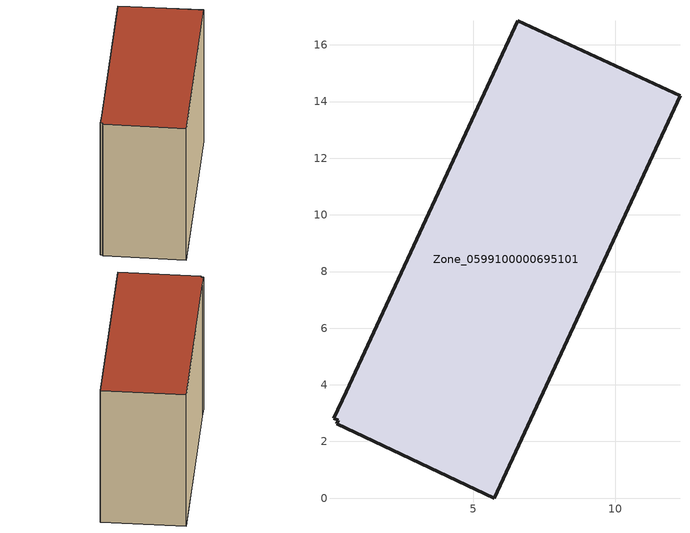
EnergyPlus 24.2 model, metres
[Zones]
Zone_0599100000695101
 floor ground (C_G): 0.06,2.83 0.51,3.75 6.56,16.85 12.29,14.2 5.73,0 0.17,2.63 0.22,2.75 z0
 wall outside (C_F): 5.73,0 12.29,14.2 6.56,16.85 0.51,3.75 0.06,2.83 0.22,2.75 0.17,2.63 5.73,0 z0:11.61
 roof outside (C_R): 0.51,3.75 0.06,2.83 0.22,2.75 0.17,2.63 5.73,0 12.29,14.2 6.56,16.85 z11.61
[BUILDING]
Pand.0599100000695101: North Axis=0; Terrain=City; Loads Convergence Tolerance Value=0.04; Temperature Convergence Tolerance Value=0.4; Solar Distribution=FullExterior; Maximum Number of Warmup Days=25; Minimum Number of Warmup Days=1
[Site:Location]
Rotterdam.The.Hague.AP_ZH_NLD Design_Conditions: Latitude=51.96; Longitude=4.45; Time Zone=1; Elevation=-4.5
[SITE:GROUNDTEMPERATURE:BUILDINGSURFACE]
18, 18, 18, 18, 18, 18, 18, 18, 18, 18, 18, 18
[MATERIAL] Thermal Absorptance=0.9; Solar Absorptance=0.7; Visible Absorptance=0.7
Name | Roughness | Thickness | Conductivity | Density | Specific Heat
G.TI.1946 | MediumSmooth | 0.15 | 1 | 540 | 1210
F.TI.1946 | Rough | 0.3 | 0.857143 | 1920 | 840
R.TI.1946 | MediumRough | 0.2 | 0.1 | 1500 | 1000
[CONSTRUCTION]
C_G: G.TI.1946
C_F: F.TI.1946
C_R: R.TI.1946
[ZONE]
Zone_0599100000695101: Type=1; Multiplier=1; Ceiling Height=Autocalculate; Volume=Autocalculate; Floor Area=autocalculate; Part of Total Floor Area=Yes
[ZONEINFILTRATION:DESIGNFLOWRATE]
Infil_Zone_0599100000695101: Zone or ZoneList or Space or SpaceList=Zone_0599100000695101; Schedule=AlwaysOn; Design Flow Rate Calculation Method=Flow/Area; Flow Rate per Floor Area=0.003; Constant Term Coefficient=1; Temperature Term Coefficient=0; Velocity Term Coefficient=0; Velocity Squared Term Coefficient=0
[HVACTEMPLATE:ZONE:IDEALLOADSAIRSYSTEM]
Zone_0599100000695101: Maximum Heating Supply Air Temperature=50; Minimum Cooling Supply Air Temperature=13; Maximum Heating Supply Air Humidity Ratio=0.0156; Minimum Cooling Supply Air Humidity Ratio=0.0077; Heating Limit=NoLimit; Cooling Limit=NoLimit; Dehumidification Control Type=ConstantSensibleHeatRatio; Cooling Sensible Heat Ratio=0.7; Dehumidification Setpoint=60; Humidification Control Type=None; Humidification Setpoint=30; Outdoor Air Method=None; Outdoor Air Flow Rate per Person=0.00944; Outdoor Air Flow Rate per Zone Floor Area=0; Outdoor Air Flow Rate per Zone=0; Demand Controlled Ventilation Type=None; Outdoor Air Economizer Type=NoEconomizer; Heat Recovery Type=None; Sensible Heat Recovery Effectiveness=0.7; Latent Heat Recovery Effectiveness=0.65
[ZONECONTROL:THERMOSTAT]
ThermostatControl_Zone_0599100000695101: Zone or ZoneList=Zone_0599100000695101; Control Type Schedule=DualSetpointControlType; Control 1=Thermostat_Zone_0599100000695101; Temperature Difference Between Cutout And Setpoint=0
[THERMOSTATSETPOINT:DUALSETPOINT]
Thermostat_Zone_0599100000695101: Heating Setpoint Temperature Schedule=HeatingSetpoint_Zone_0599100000695101; Cooling Setpoint Temperature Schedule=CoolingSetpoint_Zone_0599100000695101
[SCHEDULE:COMPACT]
HeatingSetpoint_Zone_0599100000695101: Through: 12/31, For: AllDays, Until: 24:00, 21
CoolingSetpoint_Zone_0599100000695101: Through: 12/31, For: AllDays, Until: 24:00, 24
DualSetpointControlType: Through: 12/31, For: AllDays, Until: 24:00, 4
AlwaysOn: Through: 12/31, For: AllDays, Until: 24:00, 1
